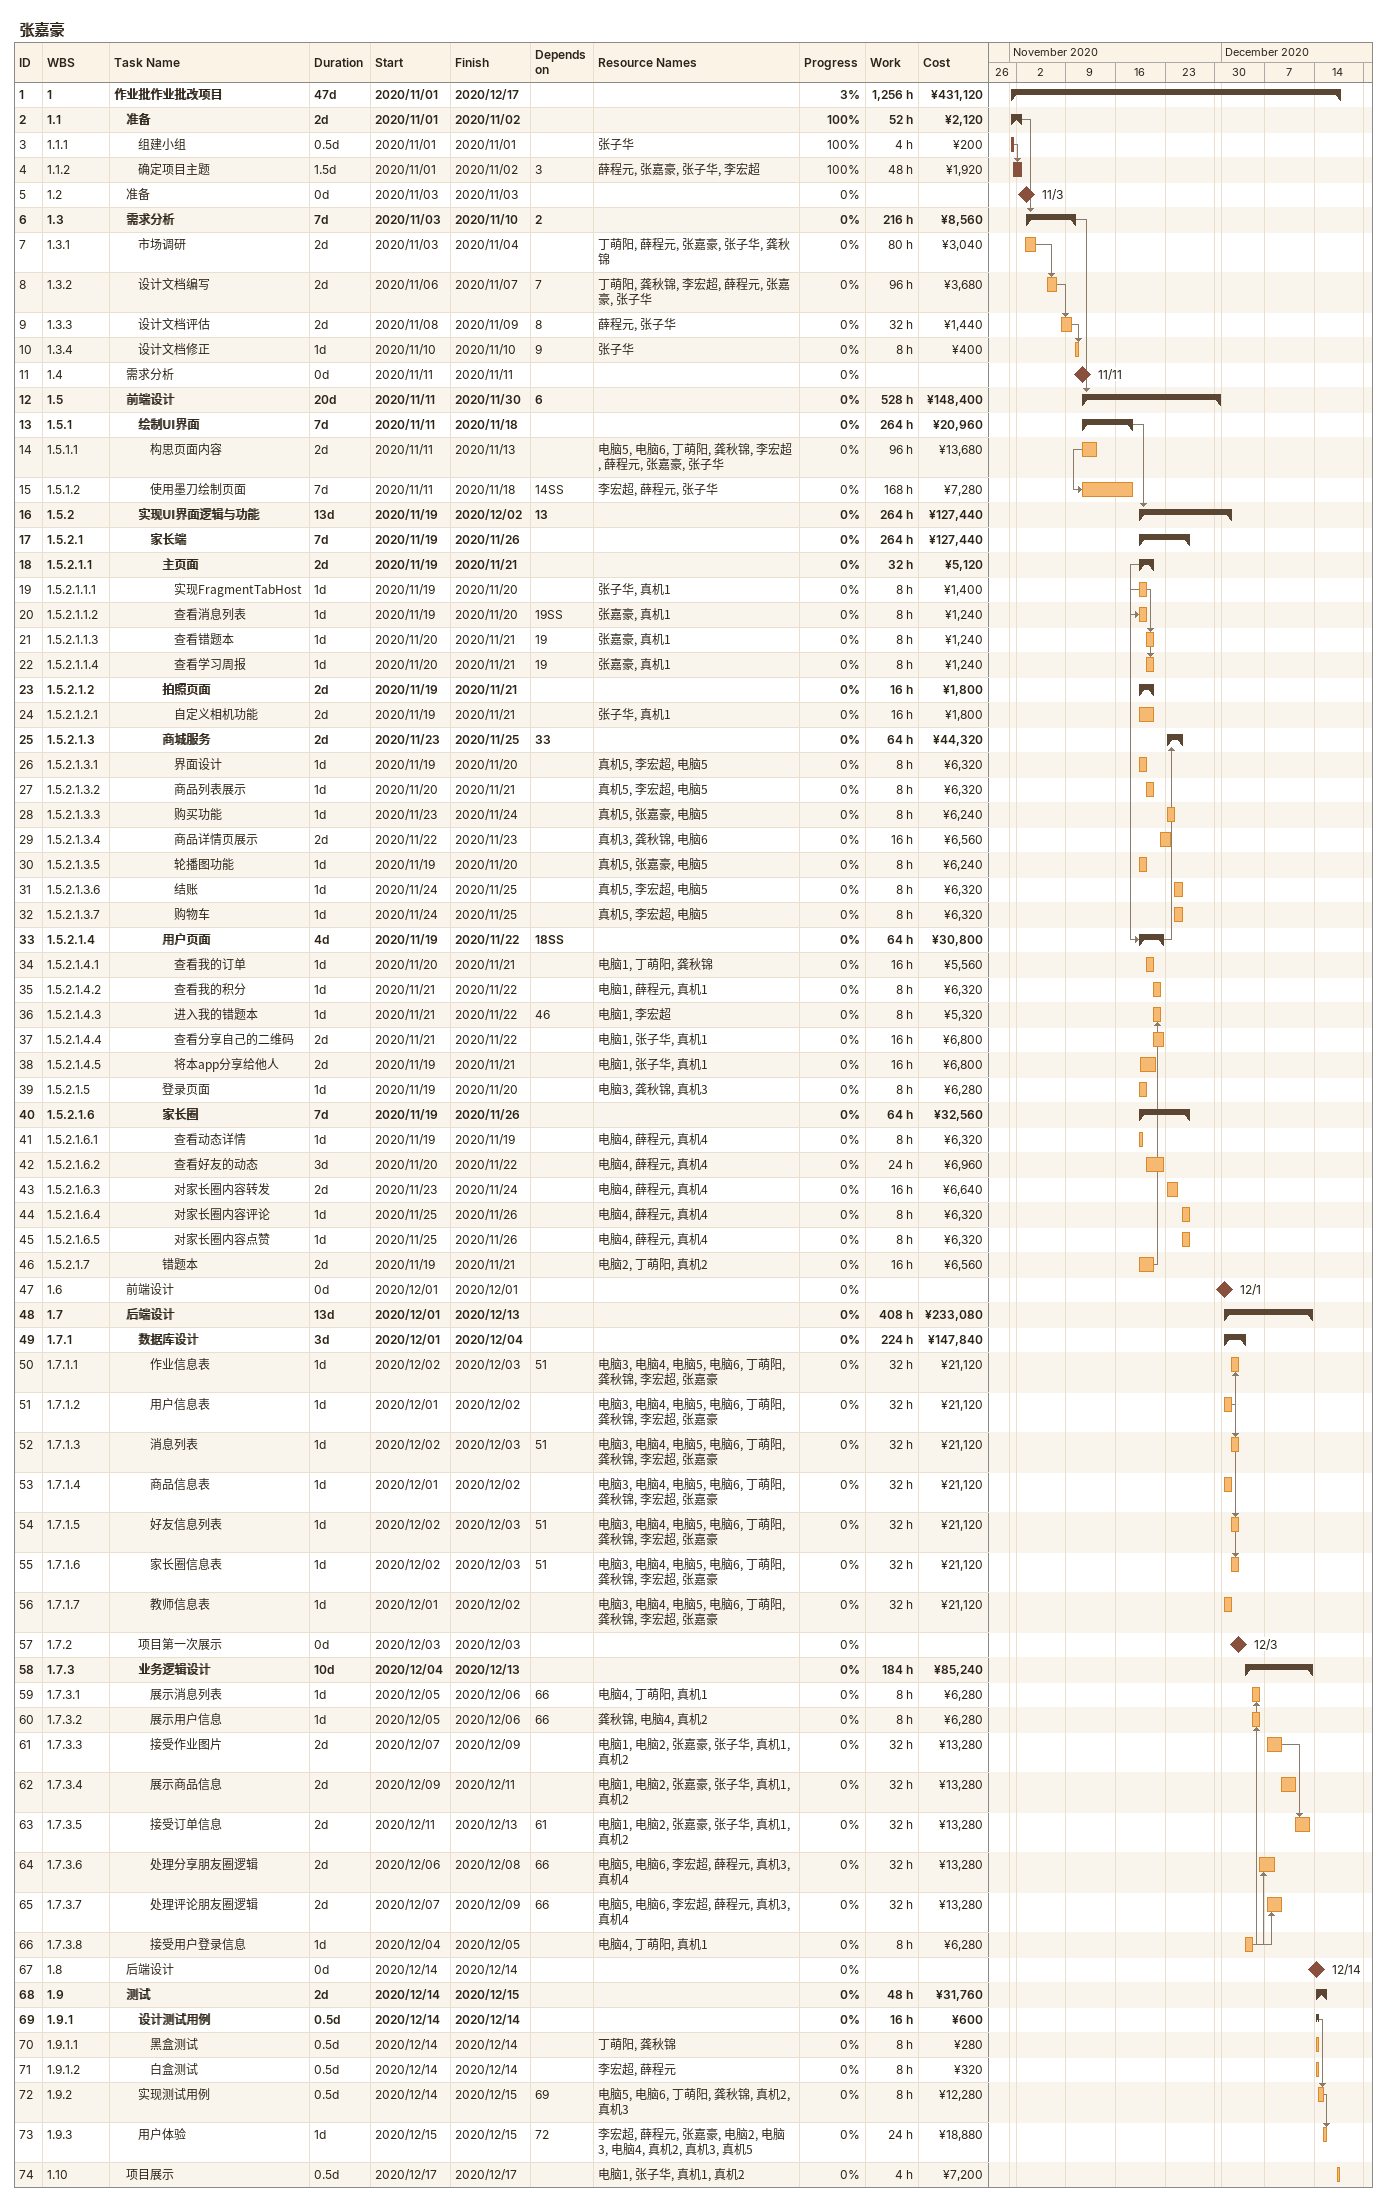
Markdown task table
张嘉豪

| ID | WBS | Task | Duration | Start | Finish | Predecessors | Resources | % complete | Work (h) | Cost (¥) |
|---|---|---|---|---|---|---|---|---|---|---|
| 1 | 1 | **作业批作业批改项目** | 47d | 2020-11-01 | 2020-12-17 |  |  | 3 | 1256 | 431120 |
| 2 | 1.1 | **准备** | 2d | 2020-11-01 | 2020-11-02 |  |  | 100 | 52 | 2120 |
| 3 | 1.1.1 | 组建小组 | 0.5d | 2020-11-01 | 2020-11-01 |  | 张子华 | 100 | 4 | 200 |
| 4 | 1.1.2 | 确定项目主题 | 1.5d | 2020-11-01 | 2020-11-02 | 3 | 薛程元, 张嘉豪, 张子华, 李宏超 | 100 | 48 | 1920 |
| 5 | 1.2 | 准备 | 0d | 2020-11-03 | 2020-11-03 |  |  | 0 |  |  |
| 6 | 1.3 | **需求分析** | 7d | 2020-11-03 | 2020-11-10 | 2 |  | 0 | 216 | 8560 |
| 7 | 1.3.1 | 市场调研 | 2d | 2020-11-03 | 2020-11-04 |  | 丁萌阳, 薛程元, 张嘉豪, 张子华, 龚秋锦 | 0 | 80 | 3040 |
| 8 | 1.3.2 | 设计文档编写 | 2d | 2020-11-06 | 2020-11-07 | 7 | 丁萌阳, 龚秋锦, 李宏超, 薛程元, 张嘉豪, 张子华 | 0 | 96 | 3680 |
| 9 | 1.3.3 | 设计文档评估 | 2d | 2020-11-08 | 2020-11-09 | 8 | 薛程元, 张子华 | 0 | 32 | 1440 |
| 10 | 1.3.4 | 设计文档修正 | 1d | 2020-11-10 | 2020-11-10 | 9 | 张子华 | 0 | 8 | 400 |
| 11 | 1.4 | 需求分析 | 0d | 2020-11-11 | 2020-11-11 |  |  | 0 |  |  |
| 12 | 1.5 | **前端设计** | 20d | 2020-11-11 | 2020-11-30 | 6 |  | 0 | 528 | 148400 |
| 13 | 1.5.1 | **绘制UI界面** | 7d | 2020-11-11 | 2020-11-18 |  |  | 0 | 264 | 20960 |
| 14 | 1.5.1.1 | 构思页面内容 | 2d | 2020-11-11 | 2020-11-13 |  | 电脑5, 电脑6, 丁萌阳, 龚秋锦, 李宏超, 薛程元, 张嘉豪, 张子华 | 0 | 96 | 13680 |
| 15 | 1.5.1.2 | 使用墨刀绘制页面 | 7d | 2020-11-11 | 2020-11-18 | 14SS | 李宏超, 薛程元, 张子华 | 0 | 168 | 7280 |
| 16 | 1.5.2 | **实现UI界面逻辑与功能** | 13d | 2020-11-19 | 2020-12-02 | 13 |  | 0 | 264 | 127440 |
| 17 | 1.5.2.1 | **家长端** | 7d | 2020-11-19 | 2020-11-26 |  |  | 0 | 264 | 127440 |
| 18 | 1.5.2.1.1 | **主页面** | 2d | 2020-11-19 | 2020-11-21 |  |  | 0 | 32 | 5120 |
| 19 | 1.5.2.1.1.1 | 实现FragmentTabHost | 1d | 2020-11-19 | 2020-11-20 |  | 张子华, 真机1 | 0 | 8 | 1400 |
| 20 | 1.5.2.1.1.2 | 查看消息列表 | 1d | 2020-11-19 | 2020-11-20 | 19SS | 张嘉豪, 真机1 | 0 | 8 | 1240 |
| 21 | 1.5.2.1.1.3 | 查看错题本 | 1d | 2020-11-20 | 2020-11-21 | 19 | 张嘉豪, 真机1 | 0 | 8 | 1240 |
| 22 | 1.5.2.1.1.4 | 查看学习周报 | 1d | 2020-11-20 | 2020-11-21 | 19 | 张嘉豪, 真机1 | 0 | 8 | 1240 |
| 23 | 1.5.2.1.2 | **拍照页面** | 2d | 2020-11-19 | 2020-11-21 |  |  | 0 | 16 | 1800 |
| 24 | 1.5.2.1.2.1 | 自定义相机功能 | 2d | 2020-11-19 | 2020-11-21 |  | 张子华, 真机1 | 0 | 16 | 1800 |
| 25 | 1.5.2.1.3 | **商城服务** | 2d | 2020-11-23 | 2020-11-25 | 33 |  | 0 | 64 | 44320 |
| 26 | 1.5.2.1.3.1 | 界面设计 | 1d | 2020-11-19 | 2020-11-20 |  | 真机5, 李宏超, 电脑5 | 0 | 8 | 6320 |
| 27 | 1.5.2.1.3.2 | 商品列表展示 | 1d | 2020-11-20 | 2020-11-21 |  | 真机5, 李宏超, 电脑5 | 0 | 8 | 6320 |
| 28 | 1.5.2.1.3.3 | 购买功能 | 1d | 2020-11-23 | 2020-11-24 |  | 真机5, 张嘉豪, 电脑5 | 0 | 8 | 6240 |
| 29 | 1.5.2.1.3.4 | 商品详情页展示 | 2d | 2020-11-22 | 2020-11-23 |  | 真机3, 龚秋锦, 电脑6 | 0 | 16 | 6560 |
| 30 | 1.5.2.1.3.5 | 轮播图功能 | 1d | 2020-11-19 | 2020-11-20 |  | 真机5, 张嘉豪, 电脑5 | 0 | 8 | 6240 |
| 31 | 1.5.2.1.3.6 | 结账 | 1d | 2020-11-24 | 2020-11-25 |  | 真机5, 李宏超, 电脑5 | 0 | 8 | 6320 |
| 32 | 1.5.2.1.3.7 | 购物车 | 1d | 2020-11-24 | 2020-11-25 |  | 真机5, 李宏超, 电脑5 | 0 | 8 | 6320 |
| 33 | 1.5.2.1.4 | **用户页面** | 4d | 2020-11-19 | 2020-11-22 | 18SS |  | 0 | 64 | 30800 |
| 34 | 1.5.2.1.4.1 | 查看我的订单 | 1d | 2020-11-20 | 2020-11-21 |  | 电脑1, 丁萌阳, 龚秋锦 | 0 | 16 | 5560 |
| 35 | 1.5.2.1.4.2 | 查看我的积分 | 1d | 2020-11-21 | 2020-11-22 |  | 电脑1, 薛程元, 真机1 | 0 | 8 | 6320 |
| 36 | 1.5.2.1.4.3 | 进入我的错题本 | 1d | 2020-11-21 | 2020-11-22 | 46 | 电脑1, 李宏超 | 0 | 8 | 5320 |
| 37 | 1.5.2.1.4.4 | 查看分享自己的二维码 | 2d | 2020-11-21 | 2020-11-22 |  | 电脑1, 张子华, 真机1 | 0 | 16 | 6800 |
| 38 | 1.5.2.1.4.5 | 将本app分享给他人 | 2d | 2020-11-19 | 2020-11-21 |  | 电脑1, 张子华, 真机1 | 0 | 16 | 6800 |
| 39 | 1.5.2.1.5 | 登录页面 | 1d | 2020-11-19 | 2020-11-20 |  | 电脑3, 龚秋锦, 真机3 | 0 | 8 | 6280 |
| 40 | 1.5.2.1.6 | **家长圈** | 7d | 2020-11-19 | 2020-11-26 |  |  | 0 | 64 | 32560 |
| 41 | 1.5.2.1.6.1 | 查看动态详情 | 1d | 2020-11-19 | 2020-11-19 |  | 电脑4, 薛程元, 真机4 | 0 | 8 | 6320 |
| 42 | 1.5.2.1.6.2 | 查看好友的动态 | 3d | 2020-11-20 | 2020-11-22 |  | 电脑4, 薛程元, 真机4 | 0 | 24 | 6960 |
| 43 | 1.5.2.1.6.3 | 对家长圈内容转发 | 2d | 2020-11-23 | 2020-11-24 |  | 电脑4, 薛程元, 真机4 | 0 | 16 | 6640 |
| 44 | 1.5.2.1.6.4 | 对家长圈内容评论 | 1d | 2020-11-25 | 2020-11-26 |  | 电脑4, 薛程元, 真机4 | 0 | 8 | 6320 |
| 45 | 1.5.2.1.6.5 | 对家长圈内容点赞 | 1d | 2020-11-25 | 2020-11-26 |  | 电脑4, 薛程元, 真机4 | 0 | 8 | 6320 |
| 46 | 1.5.2.1.7 | 错题本 | 2d | 2020-11-19 | 2020-11-21 |  | 电脑2, 丁萌阳, 真机2 | 0 | 16 | 6560 |
| 47 | 1.6 | 前端设计 | 0d | 2020-12-01 | 2020-12-01 |  |  | 0 |  |  |
| 48 | 1.7 | **后端设计** | 13d | 2020-12-01 | 2020-12-13 |  |  | 0 | 408 | 233080 |
| 49 | 1.7.1 | **数据库设计** | 3d | 2020-12-01 | 2020-12-04 |  |  | 0 | 224 | 147840 |
| 50 | 1.7.1.1 | 作业信息表 | 1d | 2020-12-02 | 2020-12-03 | 51 | 电脑3, 电脑4, 电脑5, 电脑6, 丁萌阳, 龚秋锦, 李宏超, 张嘉豪 | 0 | 32 | 21120 |
| 51 | 1.7.1.2 | 用户信息表 | 1d | 2020-12-01 | 2020-12-02 |  | 电脑3, 电脑4, 电脑5, 电脑6, 丁萌阳, 龚秋锦, 李宏超, 张嘉豪 | 0 | 32 | 21120 |
| 52 | 1.7.1.3 | 消息列表 | 1d | 2020-12-02 | 2020-12-03 | 51 | 电脑3, 电脑4, 电脑5, 电脑6, 丁萌阳, 龚秋锦, 李宏超, 张嘉豪 | 0 | 32 | 21120 |
| 53 | 1.7.1.4 | 商品信息表 | 1d | 2020-12-01 | 2020-12-02 |  | 电脑3, 电脑4, 电脑5, 电脑6, 丁萌阳, 龚秋锦, 李宏超, 张嘉豪 | 0 | 32 | 21120 |
| 54 | 1.7.1.5 | 好友信息列表 | 1d | 2020-12-02 | 2020-12-03 | 51 | 电脑3, 电脑4, 电脑5, 电脑6, 丁萌阳, 龚秋锦, 李宏超, 张嘉豪 | 0 | 32 | 21120 |
| 55 | 1.7.1.6 | 家长圈信息表 | 1d | 2020-12-02 | 2020-12-03 | 51 | 电脑3, 电脑4, 电脑5, 电脑6, 丁萌阳, 龚秋锦, 李宏超, 张嘉豪 | 0 | 32 | 21120 |
| 56 | 1.7.1.7 | 教师信息表 | 1d | 2020-12-01 | 2020-12-02 |  | 电脑3, 电脑4, 电脑5, 电脑6, 丁萌阳, 龚秋锦, 李宏超, 张嘉豪 | 0 | 32 | 21120 |
| 57 | 1.7.2 | 项目第一次展示 | 0d | 2020-12-03 | 2020-12-03 |  |  | 0 |  |  |
| 58 | 1.7.3 | **业务逻辑设计** | 10d | 2020-12-04 | 2020-12-13 |  |  | 0 | 184 | 85240 |
| 59 | 1.7.3.1 | 展示消息列表 | 1d | 2020-12-05 | 2020-12-06 | 66 | 电脑4, 丁萌阳, 真机1 | 0 | 8 | 6280 |
| 60 | 1.7.3.2 | 展示用户信息 | 1d | 2020-12-05 | 2020-12-06 | 66 | 龚秋锦, 电脑4, 真机2 | 0 | 8 | 6280 |
| 61 | 1.7.3.3 | 接受作业图片 | 2d | 2020-12-07 | 2020-12-09 |  | 电脑1, 电脑2, 张嘉豪, 张子华, 真机1, 真机2 | 0 | 32 | 13280 |
| 62 | 1.7.3.4 | 展示商品信息 | 2d | 2020-12-09 | 2020-12-11 |  | 电脑1, 电脑2, 张嘉豪, 张子华, 真机1, 真机2 | 0 | 32 | 13280 |
| 63 | 1.7.3.5 | 接受订单信息 | 2d | 2020-12-11 | 2020-12-13 | 61 | 电脑1, 电脑2, 张嘉豪, 张子华, 真机1, 真机2 | 0 | 32 | 13280 |
| 64 | 1.7.3.6 | 处理分享朋友圈逻辑 | 2d | 2020-12-06 | 2020-12-08 | 66 | 电脑5, 电脑6, 李宏超, 薛程元, 真机3, 真机4 | 0 | 32 | 13280 |
| 65 | 1.7.3.7 | 处理评论朋友圈逻辑 | 2d | 2020-12-07 | 2020-12-09 | 66 | 电脑5, 电脑6, 李宏超, 薛程元, 真机3, 真机4 | 0 | 32 | 13280 |
| 66 | 1.7.3.8 | 接受用户登录信息 | 1d | 2020-12-04 | 2020-12-05 |  | 电脑4, 丁萌阳, 真机1 | 0 | 8 | 6280 |
| 67 | 1.8 | 后端设计 | 0d | 2020-12-14 | 2020-12-14 |  |  | 0 |  |  |
| 68 | 1.9 | **测试** | 2d | 2020-12-14 | 2020-12-15 |  |  | 0 | 48 | 31760 |
| 69 | 1.9.1 | **设计测试用例** | 0.5d | 2020-12-14 | 2020-12-14 |  |  | 0 | 16 | 600 |
| 70 | 1.9.1.1 | 黑盒测试 | 0.5d | 2020-12-14 | 2020-12-14 |  | 丁萌阳, 龚秋锦 | 0 | 8 | 280 |
| 71 | 1.9.1.2 | 白盒测试 | 0.5d | 2020-12-14 | 2020-12-14 |  | 李宏超, 薛程元 | 0 | 8 | 320 |
| 72 | 1.9.2 | 实现测试用例 | 0.5d | 2020-12-14 | 2020-12-15 | 69 | 电脑5, 电脑6, 丁萌阳, 龚秋锦, 真机2, 真机3 | 0 | 8 | 12280 |
| 73 | 1.9.3 | 用户体验 | 1d | 2020-12-15 | 2020-12-15 | 72 | 李宏超, 薛程元, 张嘉豪, 电脑2, 电脑3, 电脑4, 真机2, 真机3, 真机5 | 0 | 24 | 18880 |
| 74 | 1.10 | 项目展示 | 0.5d | 2020-12-17 | 2020-12-17 |  | 电脑1, 张子华, 真机1, 真机2 | 0 | 4 | 7200 |
